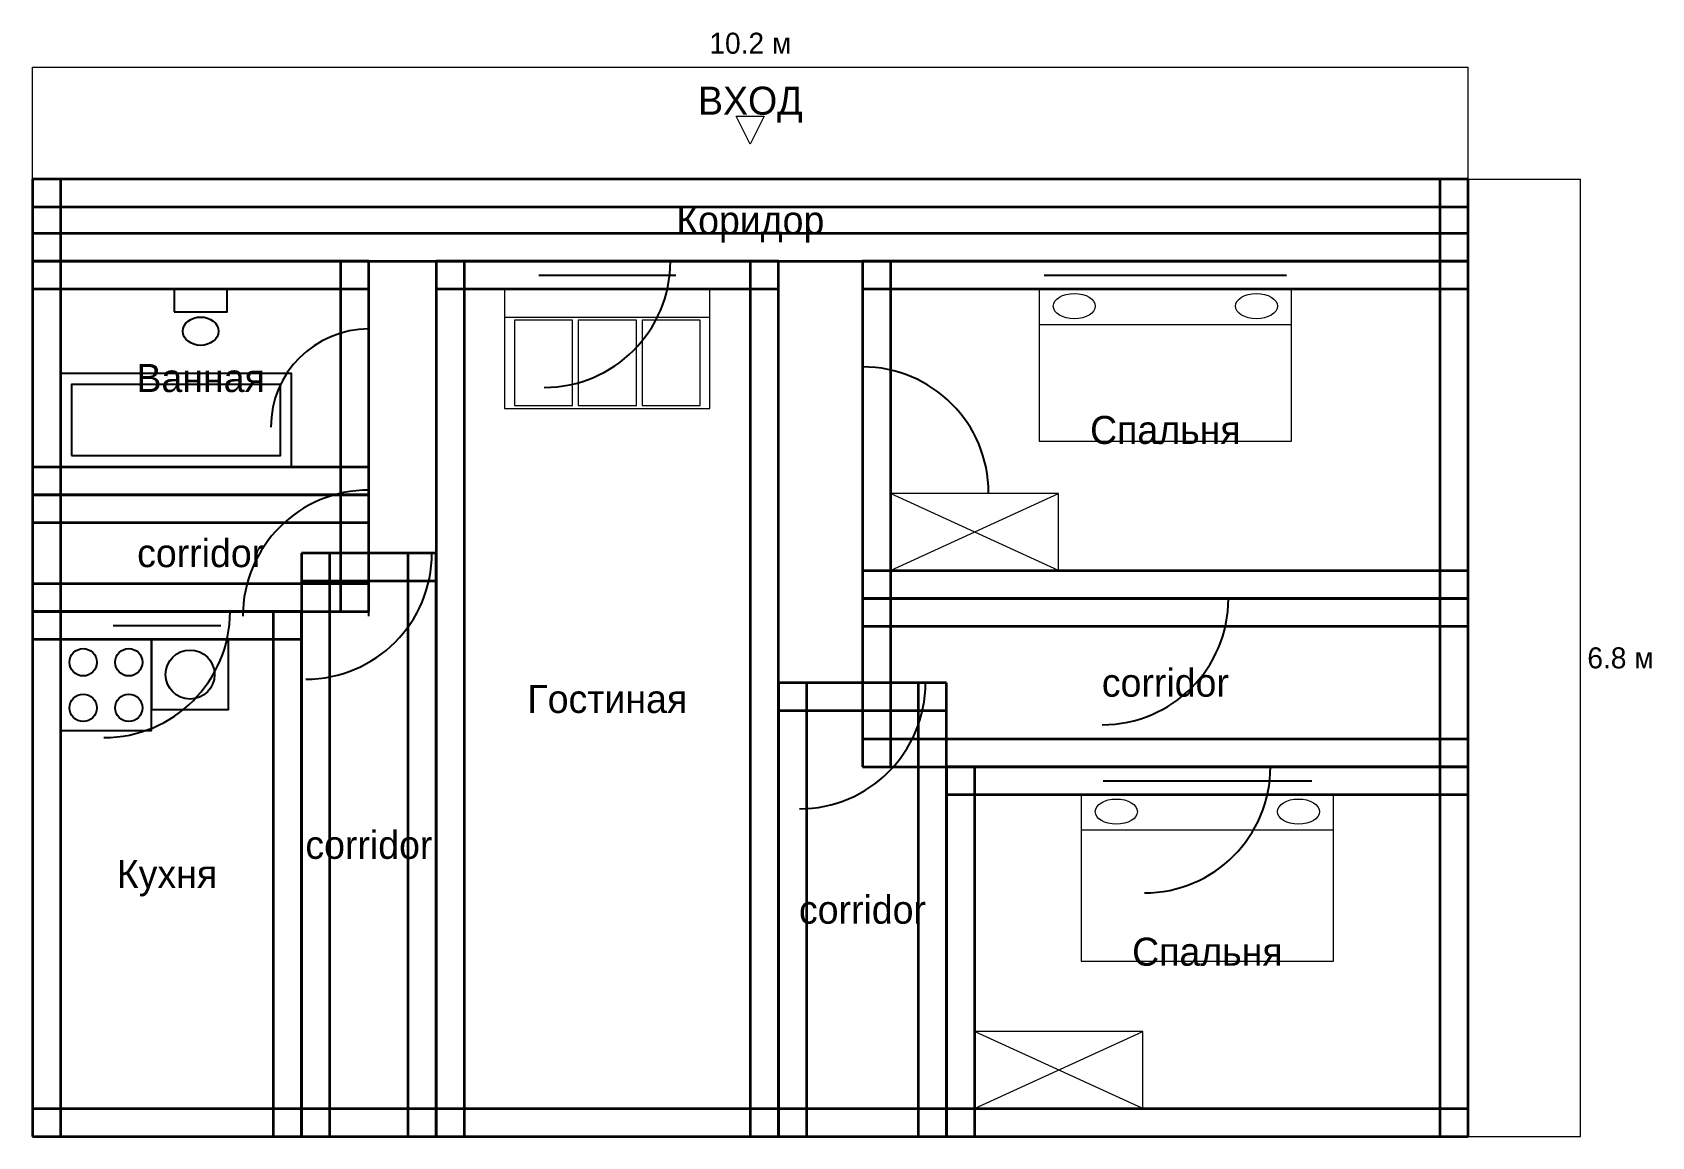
# Model space of a CAD drawing. Header units: metres. Extents: x 0 to 1156, y 0 to 788.
import ezdxf
from ezdxf.enums import TextEntityAlignment as Align

# ---------------------------------------------------------------- set-up
doc = ezdxf.new("R2010")
doc.units = ezdxf.units.M
for name, color, linetype, lineweight in [('Двери', 7, 'Continuous', 25), ('Мебель', 7, 'Continuous', 18), ('Окна', 7, 'Continuous', 25), ('Размеры', 1, 'Continuous', 13), ('Стены', 7, 'Continuous', 35), ('Текст', 7, 'Continuous', 13)]:
    doc.layers.add(name, color=color, linetype=linetype, lineweight=lineweight)

msp = doc.modelspace()

# ---------------------------------------------------------------- linework, layer by layer
at = {"layer": 'Двери'}
for p, q in [((365.3, 624.6), (455.3, 624.6)), ((240.2, 506.3), (240.2, 576.3)), ((592.4, 459.25), (592.4, 549.25)), ((240.2, 371.35), (240.2, 461.35)), ((195.15, 416.4), (285.15, 416.4)), ((763.55, 383.9), (853.55, 383.9)), ((51.05, 374.7), (141.05, 374.7)), ((547.4, 323.9), (637.4, 323.9)), ((793.55, 263.9), (883.55, 263.9))]:
    msp.add_line(p, q, dxfattribs=at)
for centre, radius, start, end in [((365.3, 624.6), 90, 270, 360), ((240.2, 506.3), 70, 90, 180), ((592.4, 459.25), 90, 0, 90), ((240.2, 371.35), 90, 90, 180), ((195.15, 416.4), 90, 270, 360), ((763.55, 383.9), 90, 270, 360), ((51.05, 374.7), 90, 270, 360), ((547.4, 323.9), 90, 270, 360), ((793.55, 263.9), 90, 270, 360)]:
    msp.add_arc(centre, radius, start, end, dxfattribs=at)
at = {"layer": 'Мебель'}
for p, q in [((337.04, 584.6), (483.56, 584.6)), ((718.55, 579.6), (898.55, 579.6)), ((612.4, 403.9), (732.4, 458.9)), ((732.4, 403.9), (612.4, 458.9)), ((748.55, 218.9), (928.55, 218.9)), ((672.4, 20), (792.4, 75)), ((792.4, 20), (672.4, 75))]:
    msp.add_line(p, q, dxfattribs=at)
for points in [[(337.04, 519.6), (483.56, 519.6), (483.56, 604.6), (337.04, 604.6), (337.04, 519.6)], [(718.55, 496.285), (898.55, 496.285), (898.55, 604.6), (718.55, 604.6), (718.55, 496.285)], [(344.04, 521.6), (385.547, 521.6), (385.547, 582.6), (344.04, 582.6), (344.04, 521.6)], [(389.547, 521.6), (431.053, 521.6), (431.053, 582.6), (389.547, 582.6), (389.547, 521.6)], [(435.053, 521.6), (476.56, 521.6), (476.56, 582.6), (435.053, 582.6), (435.053, 521.6)], [(612.4, 403.9), (732.4, 403.9), (732.4, 458.9), (612.4, 458.9), (612.4, 403.9)], [(748.55, 125.145), (928.55, 125.145), (928.55, 243.9), (748.55, 243.9), (748.55, 125.145)], [(672.4, 20), (792.4, 20), (792.4, 75), (672.4, 75), (672.4, 20)]]:
    msp.add_lwpolyline(points, dxfattribs=at)
for centre in [(743.55, 592.6), (873.55, 592.6), (773.55, 231.9), (903.55, 231.9)]:
    msp.add_ellipse(centre, major_axis=(15, 0), ratio=0.6, dxfattribs=at)
at = {"layer": 'Окна'}
for p, q in [((361.46, 624.6), (459.14, 624.6)), ((722.09, 624.6), (895.01, 624.6)), ((361.46, 614.6), (459.14, 614.6)), ((722.09, 614.6), (895.01, 614.6)), ((361.46, 604.6), (459.14, 604.6)), ((722.09, 604.6), (895.01, 604.6)), ((57.63, 374.7), (134.47, 374.7)), ((57.63, 364.7), (134.47, 364.7)), ((57.63, 354.7), (134.47, 354.7)), ((764.09, 263.9), (913.01, 263.9)), ((764.09, 253.9), (913.01, 253.9)), ((764.09, 243.9), (913.01, 243.9))]:
    msp.add_line(p, q, dxfattribs=at)
at = {"layer": 'Размеры', "color": 1}
for p, q in [((0, 763.2), (1024.7, 763.2)), ((0, 683.2), (0, 763.2)), ((1024.7, 683.2), (1024.7, 763.2)), ((1024.7, 683.2), (1104.7, 683.2)), ((1104.7, 0), (1104.7, 683.2)), ((1024.7, 0), (1104.7, 0))]:
    msp.add_line(p, q, dxfattribs=at)
at = {"layer": 'Сантехника'}
for points in [[(101.1, 588.5), (139.1, 588.5), (139.1, 604.6), (101.1, 604.6), (101.1, 588.5)], [(20, 478), (185, 478), (185, 544.64), (20, 544.64), (20, 478)], [(28, 486), (177, 486), (177, 536.64), (28, 536.64), (28, 486)], [(20, 289.7), (85, 289.7), (85, 354.7), (20, 354.7), (20, 289.7)], [(85, 304.7), (140, 304.7), (140, 354.7), (85, 354.7), (85, 304.7)]]:
    msp.add_lwpolyline(points, dxfattribs=at)
for centre, radius in [((36.25, 338.45), 9.75), ((68.75, 338.45), 9.75), ((112.5, 329.7), 17.5), ((36.25, 305.95), 9.75), ((68.75, 305.95), 9.75)]:
    msp.add_circle(centre, radius, dxfattribs=at)
msp.add_ellipse((120.1, 574.7), major_axis=(12.667, 0), ratio=0.8, dxfattribs=at)
at = {"layer": 'Стены'}
for p, q in [((1024.7, 683.2), (0, 683.2)), ((0, 683.2), (0, 624.6)), ((20, 683.2), (20, 624.6)), ((1004.7, 624.6), (1004.7, 683.2)), ((1024.7, 624.6), (1024.7, 683.2)), ((1024.7, 663.2), (0, 663.2)), ((0, 644.6), (1024.7, 644.6)), ((0, 624.6), (1024.7, 624.6)), ((240.2, 624.6), (0, 624.6)), ((0, 624.6), (0, 458)), ((20, 624.6), (20, 458)), ((220.2, 458), (220.2, 624.6)), ((240.2, 458), (240.2, 624.6)), ((532.4, 624.6), (288.2, 624.6)), ((288.2, 624.6), (288.2, 0)), ((308.2, 624.6), (308.2, 0)), ((512.4, 0), (512.4, 624.6)), ((532.4, 0), (532.4, 624.6)), ((1024.7, 624.6), (592.4, 624.6)), ((592.4, 624.6), (592.4, 383.9)), ((612.4, 624.6), (612.4, 383.9)), ((1004.7, 383.9), (1004.7, 624.6)), ((1024.7, 383.9), (1024.7, 624.6)), ((240.2, 604.6), (0, 604.6)), ((532.4, 604.6), (288.2, 604.6)), ((1024.7, 604.6), (592.4, 604.6)), ((0, 478), (240.2, 478)), ((0, 458), (240.2, 458)), ((240.2, 458), (0, 458)), ((0, 458), (0, 374.7)), ((20, 458), (20, 374.7)), ((220.2, 374.7), (220.2, 458)), ((240.2, 374.7), (240.2, 458)), ((240.2, 438), (0, 438)), ((288.2, 416.4), (192.1, 416.4)), ((192.1, 416.4), (192.1, 0)), ((212.1, 416.4), (212.1, 0)), ((268.2, 0), (268.2, 416.4)), ((288.2, 0), (288.2, 416.4)), ((0, 394.7), (240.2, 394.7)), ((288.2, 396.4), (192.1, 396.4)), ((592.4, 403.9), (1024.7, 403.9)), ((592.4, 383.9), (1024.7, 383.9)), ((1024.7, 383.9), (592.4, 383.9)), ((592.4, 383.9), (592.4, 263.9)), ((612.4, 383.9), (612.4, 263.9)), ((1004.7, 263.9), (1004.7, 383.9)), ((1024.7, 263.9), (1024.7, 383.9)), ((192.1, 374.7), (0, 374.7)), ((0, 374.7), (0, 0)), ((0, 374.7), (240.2, 374.7)), ((20, 374.7), (20, 0)), ((172.1, 0), (172.1, 374.7)), ((192.1, 0), (192.1, 374.7)), ((1024.7, 363.9), (592.4, 363.9)), ((192.1, 354.7), (0, 354.7)), ((652.4, 323.9), (532.4, 323.9)), ((532.4, 323.9), (532.4, 0)), ((552.4, 323.9), (552.4, 0)), ((632.4, 0), (632.4, 323.9)), ((652.4, 0), (652.4, 323.9)), ((652.4, 303.9), (532.4, 303.9)), ((592.4, 283.9), (1024.7, 283.9)), ((592.4, 263.9), (1024.7, 263.9)), ((1024.7, 263.9), (652.4, 263.9)), ((652.4, 263.9), (652.4, 0)), ((672.4, 263.9), (672.4, 0)), ((1004.7, 0), (1004.7, 263.9)), ((1024.7, 0), (1024.7, 263.9)), ((1024.7, 243.9), (652.4, 243.9)), ((0, 20), (192.1, 20)), ((192.1, 20), (288.2, 20)), ((288.2, 20), (532.4, 20)), ((532.4, 20), (652.4, 20)), ((652.4, 20), (1024.7, 20)), ((0, 0), (192.1, 0)), ((192.1, 0), (288.2, 0)), ((288.2, 0), (532.4, 0)), ((532.4, 0), (652.4, 0)), ((652.4, 0), (1024.7, 0))]:
    msp.add_line(p, q, dxfattribs=at)
at = {"layer": 'Текст', "color": 3}
msp.add_lwpolyline([(512.35, 708.2), (502.35, 728.2), (522.35, 728.2), (512.35, 708.2)], dxfattribs=at)

# ---------------------------------------------------------------- texts
at = {"layer": 'Размеры', "color": 1}
msp.add_text('10.2 м', height=15, dxfattribs=at).set_placement((512.35, 768.2), align=Align.BOTTOM_CENTER)
msp.add_text('6.8 м', height=15, dxfattribs=at).set_placement((1109.7, 341.6), align=Align.MIDDLE_LEFT)
at = {"layer": 'Текст', "color": 3}
msp.add_text('ВХОД', height=20, dxfattribs=at).set_placement((512.35, 723.2), align=Align.BOTTOM_CENTER)
at = {"layer": 'Текст'}
for s, p in [('Коридор', (512.35, 653.9)), ('Ванная', (120.1, 541.3)), ('Спальня', (808.55, 504.25)), ('corridor', (120.1, 416.35)), ('corridor', (808.55, 323.9)), ('Гостиная', (410.3, 312.3)), ('corridor', (240.15, 208.2)), ('Кухня', (96.05, 187.35)), ('corridor', (592.4, 161.95)), ('Спальня', (838.55, 131.95))]:
    msp.add_text(s, height=20, dxfattribs=at).set_placement(p, align=Align.MIDDLE_CENTER)

doc.saveas('drawing.dxf')
